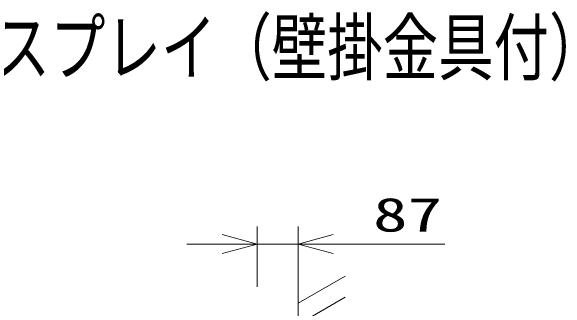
# Model space of a CAD drawing. Units: millimetres on the paper. Extents: x -63 to 65, y -59 to 59.
# Drawn here: x 20.73 to 60.14, y 38.18 to 59.31 of the extents above; entities that cross this region are included whole.
import ezdxf
from ezdxf.enums import TextEntityAlignment as Align

# ---------------------------------------------------------------- set-up
doc = ezdxf.new("R2010")
doc.units = ezdxf.units.MM
doc.linetypes.add('DASHED1', pattern=[1.8, 1.2, -0.6])
doc.layers.add('0-0_MOJI1', color=7, linetype='Continuous')
for name, color, linetype, lineweight in [('0-2_GAIKEI', 134, 'DASHED1', 9), ('0-3_SUNPOU', 7, 'Continuous', 9), ('0-4_0', 7, 'Continuous', 9)]:
    doc.layers.add(name, color=color, linetype=linetype, lineweight=lineweight)
doc.styles.add('ＭＳ ゴシック', font='')
doc.styles.get('ＭＳ ゴシック').set_extended_font_data('MS Gothic')

# ---------------------------------------------------------------- blocks, each defined once
blk = doc.blocks.new('_Open30')
at = {"layer": '0-4_0'}
blk.add_line((0, 0), (-1, 0), dxfattribs=at)
blk.add_lwpolyline([(-1, 0.2679), (0, 0), (-1, -0.2679)], dxfattribs=at)

msp = doc.modelspace()

# ---------------------------------------------------------------- linework, layer by layer
at = {"layer": '0-2_GAIKEI', "linetype": 'Continuous'}
for p, q in [((41.112, 41.111), (41.112, -2.222)), ((41.112, 38.577), (44.457, 40.508)), ((41.112, 37.077), (44.457, 39.008))]:
    msp.add_line(p, q, dxfattribs=at)
at = {"layer": '0-3_SUNPOU'}
for p, q in [((38.212, 39.75), (38.212, 44.027)), ((41.112, 32.488), (41.112, 44.027)), ((35.712, 42.777), (33.212, 42.777)), ((38.212, 42.777), (41.112, 42.777)), ((43.612, 42.777), (51.529, 42.777))]:
    msp.add_line(p, q, dxfattribs=at)

# ---------------------------------------------------------------- block references
at = {"layer": '0-3_SUNPOU', "xscale": 2.5, "yscale": 2.5}
msp.add_blockref('_Open30', (38.212, 42.777), dxfattribs=at)
at = {"layer": '0-3_SUNPOU', "xscale": 2.5, "yscale": 2.5, "rotation": 180}
msp.add_blockref('_Open30', (41.112, 42.777), dxfattribs=at)

# ---------------------------------------------------------------- texts
at = {"layer": '0-0_MOJI1', "style": 'ＭＳ ゴシック', "width": 0.75}
msp.add_text('８６Ｖ型 ４Ｋ ＵＨＤ液晶ディスプレイ（壁掛金具付）', height=3.849, dxfattribs=at).set_placement((-35.556, 53.66), align=Align.BOTTOM_LEFT)
at = {"layer": '0-3_SUNPOU', "style": 'ＭＳ ゴシック', "width": 1.5}
msp.add_text('87', height=2.405, dxfattribs=at).set_placement((46.44, 42.939), align=Align.BOTTOM_LEFT)

doc.saveas('drawing.dxf')
